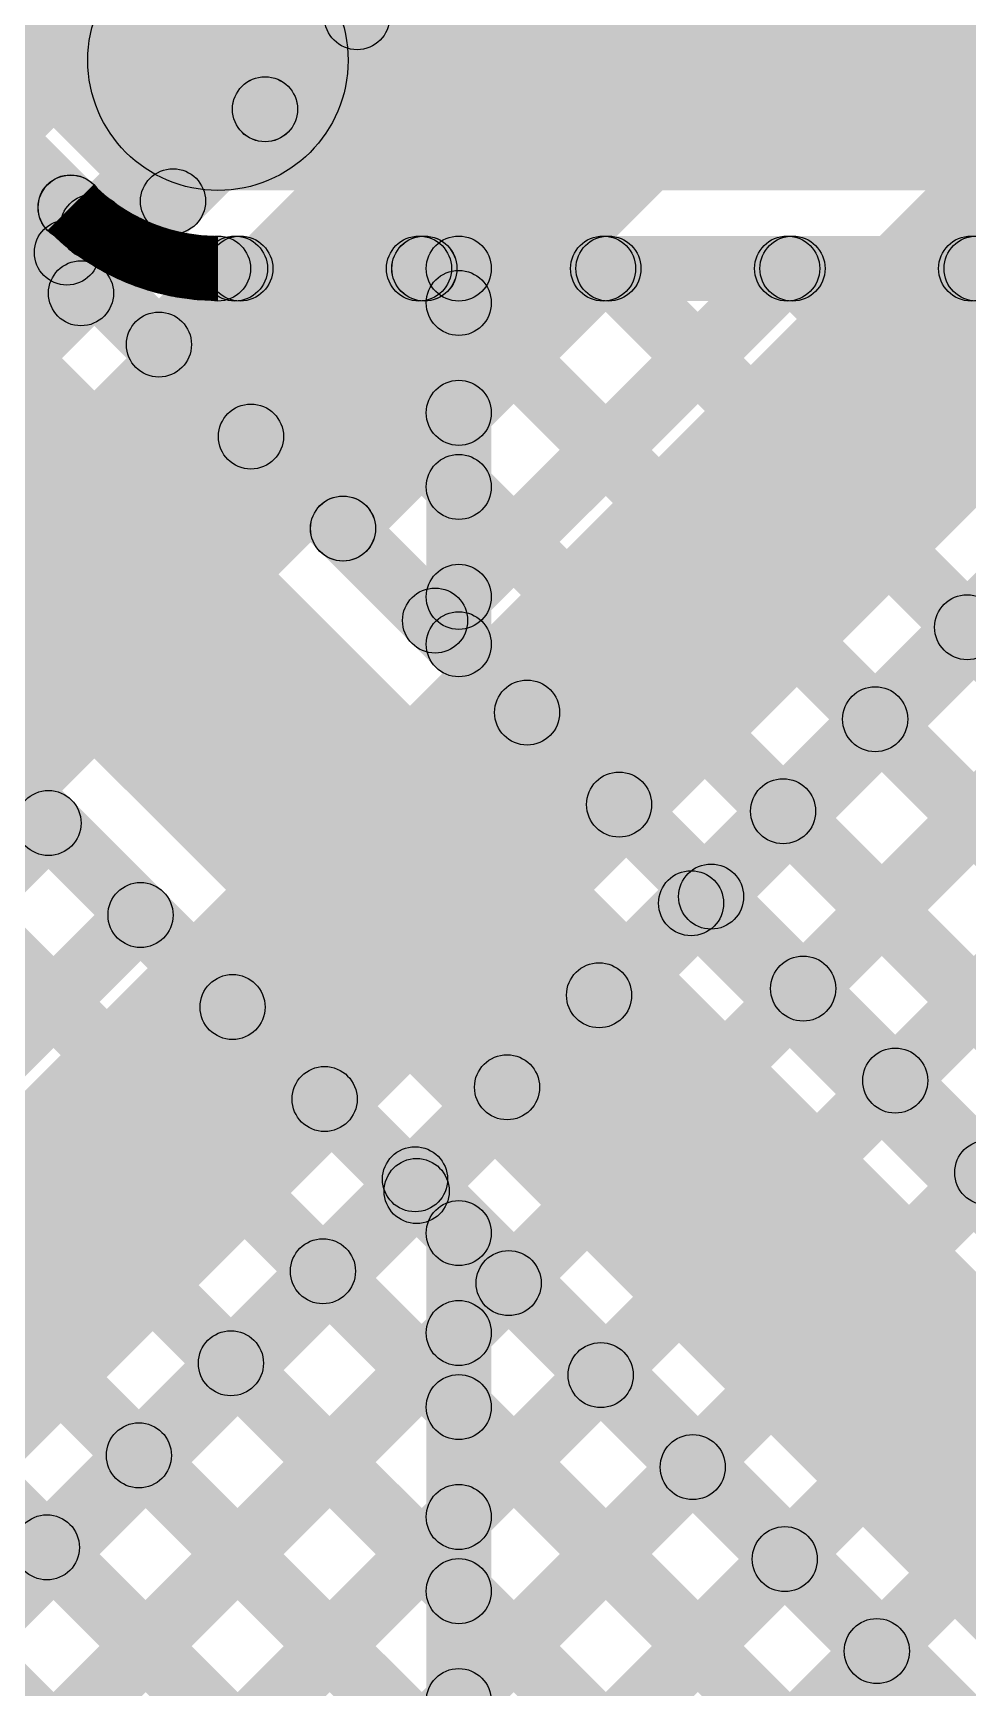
# Model space of a CAD drawing. Header units: millimetres. Extents: x -0.08 to 5.25, y -0.08 to 2.73.
# Drawn here: x 3.6056 to 3.7492, y 0.9328 to 1.1872 of the extents above; entities that cross this region are included whole.
import ezdxf

# ---------------------------------------------------------------- set-up
doc = ezdxf.new("R2010")
doc.units = ezdxf.units.MM
doc.header["$MEASUREMENT"] = 0
doc.layers.add('BottomLayer', color=5, linetype='Continuous')
doc.layers.add('TopLayer', color=1, linetype='Continuous')

msp = doc.modelspace()

# ---------------------------------------------------------------- hatches: boundary and pattern name
at = {"layer": 'BottomLayer'}
for points in [[(3.49186, 1.29686), (3.52014, 1.32514), (3.64814, 1.19714), (3.61986, 1.16886)], [(3.47989, 1.28478), (3.48696, 1.29185), (3.61488, 1.16394), (3.60781, 1.15686)], [(3.47989, 1.28478), (3.48696, 1.29185), (3.61488, 1.16394), (3.60781, 1.15686)], [(3.634, 1.163), (3.634, 1.203), (3.933, 1.203), (3.933, 1.163)], [(3.56809, 1.18909), (3.57516, 1.19616), (4.34479, 0.42654), (4.33772, 0.41946)], [(3.56809, 1.18909), (3.57516, 1.19616), (3.67454, 1.09679), (3.66746, 1.08972)], [(3.53486, 1.15586), (3.56314, 1.18414), (4.34214, 0.40514), (4.31386, 0.37686)], [(3.47846, 1.16148), (3.48554, 1.16855), (4.46455, 0.18954), (4.45748, 0.18246)], [(3.47846, 1.16147), (3.48554, 1.16854), (3.67454, 0.97954), (3.66746, 0.97247)], [(3.61432, 1.14993), (3.60725, 1.157), (3.61122, 1.16097), (3.61829, 1.1539)], [(3.61432, 1.14993), (3.60725, 1.157), (3.61122, 1.16097), (3.61829, 1.1539)], [(3.634, 1.146), (3.634, 1.156), (3.933, 1.156), (3.933, 1.146)], [(3.634, 1.146), (3.634, 1.156), (3.671, 1.156), (3.671, 1.146)], [(3.62847, 1.13579), (3.6214, 1.14286), (3.63307, 1.15454), (3.64014, 1.14746)], [(3.62847, 1.13579), (3.6214, 1.14286), (3.63307, 1.15454), (3.64014, 1.14746)], [(3.63389, 1.14746), (3.64097, 1.15454), (3.67454, 1.12097), (3.66746, 1.11389)], [(3.6339, 1.14746), (3.64097, 1.15454), (4.36897, 0.42654), (4.3619, 0.41946)], [(3.64261, 1.12165), (3.63554, 1.12872), (3.66136, 1.15454), (3.66843, 1.14746)], [(3.64261, 1.12165), (3.63554, 1.12872), (3.66136, 1.15454), (3.66843, 1.14746)], [(3.65675, 1.1075), (3.64968, 1.11457), (3.68964, 1.15454), (3.69671, 1.14746)], [(3.66218, 1.14746), (3.66925, 1.15454), (4.39725, 0.42654), (4.39018, 0.41946)], [(3.66218, 1.14746), (3.66925, 1.15454), (3.67454, 1.14925), (3.66746, 1.14218)], [(3.67089, 1.09336), (3.66382, 1.10043), (3.71792, 1.15454), (3.725, 1.14746)], [(3.68504, 1.07922), (3.67796, 1.08629), (3.74621, 1.15454), (3.75328, 1.14746)], [(3.69047, 1.14746), (3.69754, 1.15454), (4.42554, 0.42654), (4.41847, 0.41946)], [(3.69918, 1.06508), (3.69211, 1.07215), (3.77449, 1.15454), (3.78156, 1.14746)], [(3.71332, 1.05094), (3.70625, 1.05801), (3.80278, 1.15454), (3.80985, 1.14746)], [(3.71875, 1.14746), (3.72582, 1.15454), (4.45382, 0.42654), (4.44675, 0.41946)], [(3.72746, 1.03679), (3.72039, 1.04386), (3.83106, 1.15454), (3.83813, 1.14746)], [(3.7416, 1.02265), (3.73453, 1.02972), (3.85935, 1.15454), (3.86642, 1.14746)], [(3.74703, 1.14746), (3.75411, 1.15454), (4.48211, 0.42654), (4.47503, 0.41946)], [(3.75575, 1.00851), (3.74867, 1.01558), (3.88763, 1.15454), (3.8947, 1.14746)], [(3.52284, 1.14384), (3.52991, 1.15091), (4.30888, 0.37194), (4.30181, 0.36486)], [(3.52284, 1.14384), (3.52991, 1.15091), (3.67454, 1.00628), (3.66746, 0.99921)], [(3.676, 1.09325), (3.666, 1.09325), (3.666, 1.151), (3.676, 1.151)], [(3.47846, 1.13319), (3.48554, 1.14026), (4.38979, 0.23601), (4.38272, 0.22894)], [(3.47846, 1.13319), (3.48554, 1.14026), (3.67454, 0.95126), (3.66746, 0.94419)], [(3.65675, 1.1075), (3.64968, 1.11458), (3.66746, 1.13236), (3.67454, 1.12529)], [(3.47846, 1.10491), (3.48554, 1.11198), (4.28198, 0.31554), (4.27491, 0.30846)], [(3.47846, 1.1049), (3.48554, 1.11198), (3.67454, 0.92297), (3.66746, 0.9159)], [(3.67089, 1.09336), (3.66382, 1.10043), (3.66746, 1.10408), (3.67454, 1.09701)], [(3.47846, 1.07662), (3.48554, 1.08369), (4.25369, 0.31554), (4.24662, 0.30846)], [(3.47846, 1.07662), (3.48554, 1.08369), (3.67454, 0.89469), (3.66746, 0.88762)], [(3.48554, 0.93629), (3.47846, 0.94336), (3.60442, 1.06932), (3.6115, 1.06225)], [(3.48554, 0.93629), (3.47846, 0.94336), (3.60442, 1.06932), (3.6115, 1.06225)], [(3.47846, 1.04834), (3.48554, 1.05541), (4.22541, 0.31554), (4.21834, 0.30846)], [(3.47846, 1.04834), (3.48554, 1.05541), (3.67454, 0.86641), (3.66746, 0.85934)], [(3.48554, 0.908), (3.47846, 0.91508), (3.61857, 1.05518), (3.62564, 1.04811)], [(3.48554, 0.908), (3.47846, 0.91508), (3.61857, 1.05518), (3.62564, 1.04811)], [(3.48554, 0.87972), (3.47846, 0.88679), (3.63271, 1.04104), (3.63978, 1.03396)], [(3.48554, 0.87972), (3.47846, 0.88679), (3.63271, 1.04104), (3.63978, 1.03397)], [(3.48554, 0.85144), (3.47846, 0.85851), (3.64685, 1.02689), (3.65392, 1.01982)], [(3.48554, 0.85144), (3.47846, 0.85851), (3.64685, 1.02689), (3.65392, 1.01982)], [(3.48554, 0.82315), (3.47846, 0.83022), (3.66099, 1.01275), (3.66806, 1.00568)], [(3.48554, 0.82315), (3.47846, 0.83022), (3.66099, 1.01275), (3.66806, 1.00568)], [(3.676, 0.182), (3.666, 0.182), (3.666, 1.00275), (3.676, 1.00275)], [(3.48554, 0.79487), (3.47846, 0.80194), (3.67514, 0.99861), (3.68221, 0.99154)], [(3.48554, 0.79487), (3.47846, 0.80194), (3.66746, 0.99094), (3.67454, 0.98387)], [(3.48554, 0.76658), (3.47846, 0.77365), (3.68928, 0.98447), (3.69635, 0.9774)], [(3.48554, 0.7383), (3.47846, 0.74537), (3.70342, 0.97033), (3.71049, 0.96325)], [(3.48554, 0.76658), (3.47846, 0.77365), (3.66746, 0.96265), (3.67454, 0.95558)], [(3.48554, 0.71001), (3.47846, 0.71709), (3.71756, 0.95618), (3.72463, 0.94911)], [(3.48554, 0.68173), (3.47846, 0.6888), (3.7317, 0.94204), (3.73878, 0.93497)], [(3.48554, 0.7383), (3.47846, 0.74537), (3.66746, 0.93437), (3.67454, 0.9273)]]:
    msp.add_hatch(color=5, dxfattribs=at).paths.add_polyline_path(points)
h = msp.add_hatch(color=5, dxfattribs=at)
edge = h.paths.add_edge_path()
edge.add_arc((3.634, 1.183), 0.02, 0, 360)
h = msp.add_hatch(color=5, dxfattribs=at)
edge = h.paths.add_edge_path()
edge.add_arc((3.634, 1.183), 0.02, 0, 360)
h = msp.add_hatch(color=5, dxfattribs=at)
edge = h.paths.add_edge_path()
edge.add_arc((3.61135, 1.1604), 0.005, 0, 360)
h = msp.add_hatch(color=5, dxfattribs=at)
edge = h.paths.add_edge_path()
edge.add_arc((3.61135, 1.1604), 0.005, 0, 360)
h = msp.add_hatch(color=5, dxfattribs=at)
edge = h.paths.add_edge_path()
edge.add_arc((3.61135, 1.1604), 0.005, 0, 360)
h = msp.add_hatch(color=5, dxfattribs=at)
edge = h.paths.add_edge_path()
edge.add_arc((3.61135, 1.1604), 0.005, 0, 360)
h = msp.add_hatch(color=5, dxfattribs=at)
edge = h.paths.add_edge_path()
edge.add_arc((3.61137, 1.16037), 0.005, 0, 360)
h = msp.add_hatch(color=5, dxfattribs=at)
edge = h.paths.add_edge_path()
edge.add_arc((3.61137, 1.16037), 0.005, 0, 360)
h = msp.add_hatch(color=5, dxfattribs=at)
edge = h.paths.add_edge_path()
edge.add_arc((3.61476, 1.15743), 0.005, 0, 360)
h = msp.add_hatch(color=5, dxfattribs=at)
edge = h.paths.add_edge_path()
edge.add_arc((3.61476, 1.15743), 0.005, 0, 360)
h = msp.add_hatch(color=5, dxfattribs=at)
edge = h.paths.add_edge_path()
edge.add_arc((3.61079, 1.15347), 0.005, 0, 360)
h = msp.add_hatch(color=5, dxfattribs=at)
edge = h.paths.add_edge_path()
edge.add_arc((3.61079, 1.15347), 0.005, 0, 360)
h = msp.add_hatch(color=5, dxfattribs=at)
edge = h.paths.add_edge_path()
edge.add_arc((3.634, 1.151), 0.005, 0, 360)
h = msp.add_hatch(color=5, dxfattribs=at)
edge = h.paths.add_edge_path()
edge.add_arc((3.634, 1.151), 0.005, 0, 360)
h = msp.add_hatch(color=5, dxfattribs=at)
edge = h.paths.add_edge_path()
edge.add_arc((3.634, 1.151), 0.005, 0, 360)
h = msp.add_hatch(color=5, dxfattribs=at)
edge = h.paths.add_edge_path()
edge.add_arc((3.634, 1.151), 0.005, 0, 360)
h = msp.add_hatch(color=5, dxfattribs=at)
edge = h.paths.add_edge_path()
edge.add_arc((3.634, 1.151), 0.005, 0, 360)
h = msp.add_hatch(color=5, dxfattribs=at)
edge = h.paths.add_edge_path()
edge.add_arc((3.634, 1.151), 0.005, 0, 360)
h = msp.add_hatch(color=5, dxfattribs=at)
edge = h.paths.add_edge_path()
edge.add_arc((3.63661, 1.151), 0.005, 0, 360)
h = msp.add_hatch(color=5, dxfattribs=at)
edge = h.paths.add_edge_path()
edge.add_arc((3.63661, 1.151), 0.005, 0, 360)
h = msp.add_hatch(color=5, dxfattribs=at)
edge = h.paths.add_edge_path()
edge.add_arc((3.63743, 1.151), 0.005, 0, 360)
h = msp.add_hatch(color=5, dxfattribs=at)
edge = h.paths.add_edge_path()
edge.add_arc((3.63743, 1.151), 0.005, 0, 360)
h = msp.add_hatch(color=5, dxfattribs=at)
edge = h.paths.add_edge_path()
edge.add_arc((3.66489, 1.151), 0.005, 0, 360)
h = msp.add_hatch(color=5, dxfattribs=at)
edge = h.paths.add_edge_path()
edge.add_arc((3.66489, 1.151), 0.005, 0, 360)
h = msp.add_hatch(color=5, dxfattribs=at)
edge = h.paths.add_edge_path()
edge.add_arc((3.66571, 1.151), 0.005, 0, 360)
h = msp.add_hatch(color=5, dxfattribs=at)
edge = h.paths.add_edge_path()
edge.add_arc((3.66572, 1.151), 0.005, 0, 360)
h = msp.add_hatch(color=5, dxfattribs=at)
edge = h.paths.add_edge_path()
edge.add_arc((3.671, 1.151), 0.005, 0, 360)
h = msp.add_hatch(color=5, dxfattribs=at)
edge = h.paths.add_edge_path()
edge.add_arc((3.671, 1.151), 0.005, 0, 360)
h = msp.add_hatch(color=5, dxfattribs=at)
edge = h.paths.add_edge_path()
edge.add_arc((3.69318, 1.151), 0.005, 0, 360)
h = msp.add_hatch(color=5, dxfattribs=at)
edge = h.paths.add_edge_path()
edge.add_arc((3.694, 1.151), 0.005, 0, 360)
h = msp.add_hatch(color=5, dxfattribs=at)
edge = h.paths.add_edge_path()
edge.add_arc((3.72146, 1.151), 0.005, 0, 360)
h = msp.add_hatch(color=5, dxfattribs=at)
edge = h.paths.add_edge_path()
edge.add_arc((3.72229, 1.151), 0.005, 0, 360)
h = msp.add_hatch(color=5, dxfattribs=at)
edge = h.paths.add_edge_path()
edge.add_arc((3.74974, 1.151), 0.005, 0, 360)
h = msp.add_hatch(color=5, dxfattribs=at)
edge = h.paths.add_edge_path()
edge.add_arc((3.75057, 1.151), 0.005, 0, 360)
h = msp.add_hatch(color=5, dxfattribs=at)
edge = h.paths.add_edge_path()
edge.add_arc((3.671, 1.14571), 0.005, 0, 360)
h = msp.add_hatch(color=5, dxfattribs=at)
edge = h.paths.add_edge_path()
edge.add_arc((3.62493, 1.13932), 0.005, 0, 360)
h = msp.add_hatch(color=5, dxfattribs=at)
edge = h.paths.add_edge_path()
edge.add_arc((3.62493, 1.13932), 0.005, 0, 360)
h = msp.add_hatch(color=5, dxfattribs=at)
edge = h.paths.add_edge_path()
edge.add_arc((3.671, 1.12882), 0.005, 0, 360)
h = msp.add_hatch(color=5, dxfattribs=at)
edge = h.paths.add_edge_path()
edge.add_arc((3.63907, 1.12518), 0.005, 0, 360)
h = msp.add_hatch(color=5, dxfattribs=at)
edge = h.paths.add_edge_path()
edge.add_arc((3.63907, 1.12518), 0.005, 0, 360)
h = msp.add_hatch(color=5, dxfattribs=at)
edge = h.paths.add_edge_path()
edge.add_arc((3.671, 1.11743), 0.005, 0, 360)
h = msp.add_hatch(color=5, dxfattribs=at)
edge = h.paths.add_edge_path()
edge.add_arc((3.65322, 1.11104), 0.005, 0, 360)
h = msp.add_hatch(color=5, dxfattribs=at)
edge = h.paths.add_edge_path()
edge.add_arc((3.65321, 1.11104), 0.005, 0, 360)
h = msp.add_hatch(color=5, dxfattribs=at)
edge = h.paths.add_edge_path()
edge.add_arc((3.671, 1.10054), 0.005, 0, 360)
h = msp.add_hatch(color=5, dxfattribs=at)
edge = h.paths.add_edge_path()
edge.add_arc((3.66736, 1.0969), 0.005, 0, 360)
h = msp.add_hatch(color=5, dxfattribs=at)
edge = h.paths.add_edge_path()
edge.add_arc((3.66736, 1.0969), 0.005, 0, 360)
h = msp.add_hatch(color=5, dxfattribs=at)
edge = h.paths.add_edge_path()
edge.add_arc((3.671, 1.09325), 0.005, 0, 360)
h = msp.add_hatch(color=5, dxfattribs=at)
edge = h.paths.add_edge_path()
edge.add_arc((3.671, 1.09325), 0.005, 0, 360)
h = msp.add_hatch(color=5, dxfattribs=at)
edge = h.paths.add_edge_path()
edge.add_arc((3.6815, 1.08276), 0.005, 0, 360)
h = msp.add_hatch(color=5, dxfattribs=at)
edge = h.paths.add_edge_path()
edge.add_arc((3.69564, 1.06861), 0.005, 0, 360)
h = msp.add_hatch(color=5, dxfattribs=at)
edge = h.paths.add_edge_path()
edge.add_arc((3.60796, 1.06578), 0.005, 0, 360)
h = msp.add_hatch(color=5, dxfattribs=at)
edge = h.paths.add_edge_path()
edge.add_arc((3.60796, 1.06578), 0.005, 0, 360)
h = msp.add_hatch(color=5, dxfattribs=at)
edge = h.paths.add_edge_path()
edge.add_arc((3.70978, 1.05447), 0.005, 0, 360)
h = msp.add_hatch(color=5, dxfattribs=at)
edge = h.paths.add_edge_path()
edge.add_arc((3.6221, 1.05164), 0.005, 0, 360)
h = msp.add_hatch(color=5, dxfattribs=at)
edge = h.paths.add_edge_path()
edge.add_arc((3.6221, 1.05164), 0.005, 0, 360)
h = msp.add_hatch(color=5, dxfattribs=at)
edge = h.paths.add_edge_path()
edge.add_arc((3.72393, 1.04033), 0.005, 0, 360)
h = msp.add_hatch(color=5, dxfattribs=at)
edge = h.paths.add_edge_path()
edge.add_arc((3.63624, 1.0375), 0.005, 0, 360)
h = msp.add_hatch(color=5, dxfattribs=at)
edge = h.paths.add_edge_path()
edge.add_arc((3.63624, 1.0375), 0.005, 0, 360)
h = msp.add_hatch(color=5, dxfattribs=at)
edge = h.paths.add_edge_path()
edge.add_arc((3.73807, 1.02619), 0.005, 0, 360)
h = msp.add_hatch(color=5, dxfattribs=at)
edge = h.paths.add_edge_path()
edge.add_arc((3.65039, 1.02336), 0.005, 0, 360)
h = msp.add_hatch(color=5, dxfattribs=at)
edge = h.paths.add_edge_path()
edge.add_arc((3.65039, 1.02336), 0.005, 0, 360)
h = msp.add_hatch(color=5, dxfattribs=at)
edge = h.paths.add_edge_path()
edge.add_arc((3.75221, 1.01204), 0.005, 0, 360)
h = msp.add_hatch(color=5, dxfattribs=at)
edge = h.paths.add_edge_path()
edge.add_arc((3.66453, 1.00922), 0.005, 0, 360)
h = msp.add_hatch(color=5, dxfattribs=at)
edge = h.paths.add_edge_path()
edge.add_arc((3.66453, 1.00922), 0.005, 0, 360)
h = msp.add_hatch(color=5, dxfattribs=at)
edge = h.paths.add_edge_path()
edge.add_arc((3.671, 1.00275), 0.005, 0, 360)
h = msp.add_hatch(color=5, dxfattribs=at)
edge = h.paths.add_edge_path()
edge.add_arc((3.671, 1.00275), 0.005, 0, 360)
h = msp.add_hatch(color=5, dxfattribs=at)
edge = h.paths.add_edge_path()
edge.add_arc((3.67867, 0.99507), 0.005, 0, 360)
h = msp.add_hatch(color=5, dxfattribs=at)
edge = h.paths.add_edge_path()
edge.add_arc((3.671, 0.9874), 0.005, 0, 360)
h = msp.add_hatch(color=5, dxfattribs=at)
edge = h.paths.add_edge_path()
edge.add_arc((3.69281, 0.98093), 0.005, 0, 360)
h = msp.add_hatch(color=5, dxfattribs=at)
edge = h.paths.add_edge_path()
edge.add_arc((3.671, 0.97601), 0.005, 0, 360)
h = msp.add_hatch(color=5, dxfattribs=at)
edge = h.paths.add_edge_path()
edge.add_arc((3.70696, 0.96679), 0.005, 0, 360)
h = msp.add_hatch(color=5, dxfattribs=at)
edge = h.paths.add_edge_path()
edge.add_arc((3.671, 0.95912), 0.005, 0, 360)
h = msp.add_hatch(color=5, dxfattribs=at)
edge = h.paths.add_edge_path()
edge.add_arc((3.7211, 0.95265), 0.005, 0, 360)
h = msp.add_hatch(color=5, dxfattribs=at)
edge = h.paths.add_edge_path()
edge.add_arc((3.671, 0.94772), 0.005, 0, 360)
h = msp.add_hatch(color=5, dxfattribs=at)
edge = h.paths.add_edge_path()
edge.add_arc((3.73524, 0.93851), 0.005, 0, 360)
h = msp.add_hatch(color=5, dxfattribs=at)
edge = h.paths.add_edge_path()
edge.add_arc((3.671, 0.93083), 0.005, 0, 360)
at = {"layer": 'TopLayer'}
for points in [[(3.12775, 0.66336), (3.12068, 0.67043), (3.79579, 1.34554), (3.80286, 1.33846)], [(3.12775, 0.69165), (3.12068, 0.69872), (3.7675, 1.34554), (3.77457, 1.33846)], [(3.13494, 0.66212), (3.12786, 0.66919), (3.79781, 1.33914), (3.80488, 1.33206)], [(3.16814, 0.62886), (3.13986, 0.65714), (3.80986, 1.32714), (3.83814, 1.29886)], [(3.53424, 1.30369), (3.54131, 1.31076), (3.65891, 1.19316), (3.65184, 1.18609)], [(3.53424, 1.30369), (3.54131, 1.31076), (3.65891, 1.19316), (3.65184, 1.18609)], [(3.52495, 1.2847), (3.53202, 1.29177), (3.64477, 1.17902), (3.6377, 1.17195)], [(3.52495, 1.28469), (3.53202, 1.29177), (3.64477, 1.17902), (3.63769, 1.17195)], [(3.50573, 1.27563), (3.5128, 1.2827), (3.63062, 1.16488), (3.62355, 1.15781)], [(3.50573, 1.27563), (3.5128, 1.2827), (3.63062, 1.16488), (3.62355, 1.15781)], [(3.23414, 0.59786), (3.20586, 0.62614), (3.84086, 1.26114), (3.86914, 1.23286)], [(3.12775, 0.69165), (3.12068, 0.69872), (3.66746, 1.2455), (3.67454, 1.23843)], [(3.25554, 0.56487), (3.24846, 0.57194), (3.89506, 1.21854), (3.90213, 1.21146)], [(3.25554, 0.59315), (3.24846, 0.60022), (3.86678, 1.21854), (3.87385, 1.21146)], [(3.25554, 0.59521), (3.24846, 0.60228), (3.86472, 1.21854), (3.87179, 1.21146)], [(3.12775, 0.66336), (3.12068, 0.67043), (3.66746, 1.21721), (3.67454, 1.21014)], [(3.13494, 0.66212), (3.12786, 0.66919), (3.66746, 1.20879), (3.67454, 1.20172)], [(3.57546, 1.17762), (3.58253, 1.18469), (3.61648, 1.15074), (3.60941, 1.14367)], [(3.57546, 1.17762), (3.58253, 1.18469), (3.61648, 1.15074), (3.60941, 1.14366)], [(3.25554, 0.53658), (3.24846, 0.54365), (3.86846, 1.16365), (3.87554, 1.15658)], [(3.25554, 0.5083), (3.24846, 0.51537), (3.86846, 1.13537), (3.87554, 1.1283)], [(3.25554, 0.48001), (3.24846, 0.48709), (3.86846, 1.10709), (3.87554, 1.10001)], [(3.74559, 1.09234), (3.75266, 1.09941), (3.87554, 0.97654), (3.86846, 0.96947)], [(3.73145, 1.0782), (3.73852, 1.08527), (3.87554, 0.94825), (3.86846, 0.94118)], [(3.25554, 0.45173), (3.24846, 0.4588), (3.86846, 1.0788), (3.87554, 1.07173)], [(3.71731, 1.06405), (3.72438, 1.07112), (3.87554, 0.91997), (3.86846, 0.9129)], [(3.70317, 1.04991), (3.71024, 1.05698), (3.87554, 0.89168), (3.86846, 0.88461)], [(3.68902, 1.03577), (3.6961, 1.04284), (3.87554, 0.8634), (3.86846, 0.85633)], [(3.67488, 1.02163), (3.68195, 1.0287), (3.87554, 0.83512), (3.86846, 0.82804)], [(3.66074, 1.00749), (3.66781, 1.01456), (3.87554, 0.80683), (3.86846, 0.79976)], [(3.6466, 0.99334), (3.65367, 1.00041), (3.87554, 0.77855), (3.86846, 0.77148)], [(3.63246, 0.9792), (3.63953, 0.98627), (3.87554, 0.75026), (3.86846, 0.74319)], [(3.61831, 0.96506), (3.62538, 0.97213), (3.87554, 0.72198), (3.86846, 0.71491)], [(3.60417, 0.95092), (3.61124, 0.95799), (3.87554, 0.69369), (3.86846, 0.68662)], [(3.59003, 0.93677), (3.5971, 0.94385), (3.87554, 0.66541), (3.86846, 0.65834)]]:
    msp.add_hatch(color=1, dxfattribs=at).paths.add_polyline_path(points)
h = msp.add_hatch(color=1, dxfattribs=at)
edge = h.paths.add_edge_path()
edge.add_arc((3.65537, 1.18963), 0.005, 0, 360)
h = msp.add_hatch(color=1, dxfattribs=at)
edge = h.paths.add_edge_path()
edge.add_arc((3.65537, 1.18963), 0.005, 0, 360)
h = msp.add_hatch(color=1, dxfattribs=at)
edge = h.paths.add_edge_path()
edge.add_arc((3.64123, 1.17549), 0.005, 0, 360)
h = msp.add_hatch(color=1, dxfattribs=at)
edge = h.paths.add_edge_path()
edge.add_arc((3.64123, 1.17548), 0.005, 0, 360)
h = msp.add_hatch(color=1, dxfattribs=at)
edge = h.paths.add_edge_path()
edge.add_arc((3.62709, 1.16134), 0.005, 0, 360)
h = msp.add_hatch(color=1, dxfattribs=at)
edge = h.paths.add_edge_path()
edge.add_arc((3.62709, 1.16134), 0.005, 0, 360)
h = msp.add_hatch(color=1, dxfattribs=at)
edge = h.paths.add_edge_path()
edge.add_arc((3.61295, 1.1472), 0.005, 0, 360)
h = msp.add_hatch(color=1, dxfattribs=at)
edge = h.paths.add_edge_path()
edge.add_arc((3.61295, 1.1472), 0.005, 0, 360)
h = msp.add_hatch(color=1, dxfattribs=at)
edge = h.paths.add_edge_path()
edge.add_arc((3.74913, 1.09587), 0.005, 0, 360)
h = msp.add_hatch(color=1, dxfattribs=at)
edge = h.paths.add_edge_path()
edge.add_arc((3.73499, 1.08173), 0.005, 0, 360)
h = msp.add_hatch(color=1, dxfattribs=at)
edge = h.paths.add_edge_path()
edge.add_arc((3.72084, 1.06759), 0.005, 0, 360)
h = msp.add_hatch(color=1, dxfattribs=at)
edge = h.paths.add_edge_path()
edge.add_arc((3.7067, 1.05345), 0.005, 0, 360)
h = msp.add_hatch(color=1, dxfattribs=at)
edge = h.paths.add_edge_path()
edge.add_arc((3.69256, 1.0393), 0.005, 0, 360)
h = msp.add_hatch(color=1, dxfattribs=at)
edge = h.paths.add_edge_path()
edge.add_arc((3.67842, 1.02516), 0.005, 0, 360)
h = msp.add_hatch(color=1, dxfattribs=at)
edge = h.paths.add_edge_path()
edge.add_arc((3.66428, 1.01102), 0.005, 0, 360)
h = msp.add_hatch(color=1, dxfattribs=at)
edge = h.paths.add_edge_path()
edge.add_arc((3.65013, 0.99688), 0.005, 0, 360)
h = msp.add_hatch(color=1, dxfattribs=at)
edge = h.paths.add_edge_path()
edge.add_arc((3.63599, 0.98274), 0.005, 0, 360)
h = msp.add_hatch(color=1, dxfattribs=at)
edge = h.paths.add_edge_path()
edge.add_arc((3.62185, 0.96859), 0.005, 0, 360)
h = msp.add_hatch(color=1, dxfattribs=at)
edge = h.paths.add_edge_path()
edge.add_arc((3.60771, 0.95445), 0.005, 0, 360)

# ---------------------------------------------------------------- linework, layer by layer
at = {"layer": 'BottomLayer', "const_width": 0.01}
for points in [[(3.634, 1.151, -0.199231), (3.61135, 1.1604)], [(3.634, 1.151, -0.199231), (3.61135, 1.1604)], [(3.634, 1.151, -0.198912), (3.61137, 1.16037)], [(3.634, 1.151, -0.198912), (3.61137, 1.16037)]]:
    msp.add_lwpolyline(points, format="xyb", dxfattribs=at)
at = {"layer": 'BottomLayer'}
for centre, radius in [((3.634, 1.183), 0.02), ((3.634, 1.183), 0.02), ((3.61135, 1.1604), 0.005), ((3.61135, 1.1604), 0.005), ((3.61135, 1.1604), 0.005), ((3.61135, 1.1604), 0.005), ((3.61137, 1.16037), 0.005), ((3.61137, 1.16037), 0.005), ((3.61476, 1.15743), 0.005), ((3.61476, 1.15743), 0.005), ((3.61079, 1.15347), 0.005), ((3.61079, 1.15347), 0.005), ((3.634, 1.151), 0.005), ((3.634, 1.151), 0.005), ((3.634, 1.151), 0.005), ((3.634, 1.151), 0.005), ((3.634, 1.151), 0.005), ((3.634, 1.151), 0.005), ((3.63661, 1.151), 0.005), ((3.63661, 1.151), 0.005), ((3.63743, 1.151), 0.005), ((3.63743, 1.151), 0.005), ((3.66489, 1.151), 0.005), ((3.66489, 1.151), 0.005), ((3.66571, 1.151), 0.005), ((3.66572, 1.151), 0.005), ((3.671, 1.151), 0.005), ((3.671, 1.151), 0.005), ((3.69318, 1.151), 0.005), ((3.694, 1.151), 0.005), ((3.72146, 1.151), 0.005), ((3.72229, 1.151), 0.005), ((3.74974, 1.151), 0.005), ((3.75057, 1.151), 0.005), ((3.671, 1.14571), 0.005), ((3.62493, 1.13932), 0.005), ((3.62493, 1.13932), 0.005), ((3.671, 1.12882), 0.005), ((3.63907, 1.12518), 0.005), ((3.63907, 1.12518), 0.005), ((3.671, 1.11743), 0.005), ((3.65321, 1.11104), 0.005), ((3.65322, 1.11104), 0.005), ((3.671, 1.10054), 0.005), ((3.66736, 1.0969), 0.005), ((3.66736, 1.0969), 0.005), ((3.671, 1.09325), 0.005), ((3.671, 1.09325), 0.005), ((3.6815, 1.08276), 0.005), ((3.69564, 1.06861), 0.005), ((3.60796, 1.06578), 0.005), ((3.60796, 1.06578), 0.005), ((3.70978, 1.05447), 0.005), ((3.6221, 1.05164), 0.005), ((3.6221, 1.05164), 0.005), ((3.72393, 1.04033), 0.005), ((3.63624, 1.0375), 0.005), ((3.63624, 1.0375), 0.005), ((3.73807, 1.02619), 0.005), ((3.65039, 1.02336), 0.005), ((3.65039, 1.02336), 0.005), ((3.75221, 1.01204), 0.005), ((3.66453, 1.00922), 0.005), ((3.66453, 1.00922), 0.005), ((3.671, 1.00275), 0.005), ((3.671, 1.00275), 0.005), ((3.67867, 0.99507), 0.005), ((3.671, 0.9874), 0.005), ((3.69281, 0.98093), 0.005), ((3.671, 0.97601), 0.005), ((3.70696, 0.96679), 0.005), ((3.671, 0.95912), 0.005), ((3.7211, 0.95265), 0.005), ((3.671, 0.94772), 0.005), ((3.73524, 0.93851), 0.005), ((3.671, 0.93083), 0.005)]:
    msp.add_circle(centre, radius, dxfattribs=at)
at = {"layer": 'TopLayer'}
for centre in [(3.65537, 1.18963), (3.65537, 1.18963), (3.64123, 1.17549), (3.64123, 1.17548), (3.62709, 1.16134), (3.62709, 1.16134), (3.61295, 1.1472), (3.61295, 1.1472), (3.74913, 1.09587), (3.73499, 1.08173), (3.72084, 1.06759), (3.7067, 1.05345), (3.69256, 1.0393), (3.67842, 1.02516), (3.66428, 1.01102), (3.65013, 0.99688), (3.63599, 0.98274), (3.62185, 0.96859), (3.60771, 0.95445)]:
    msp.add_circle(centre, 0.005, dxfattribs=at)

doc.saveas('drawing.dxf')
